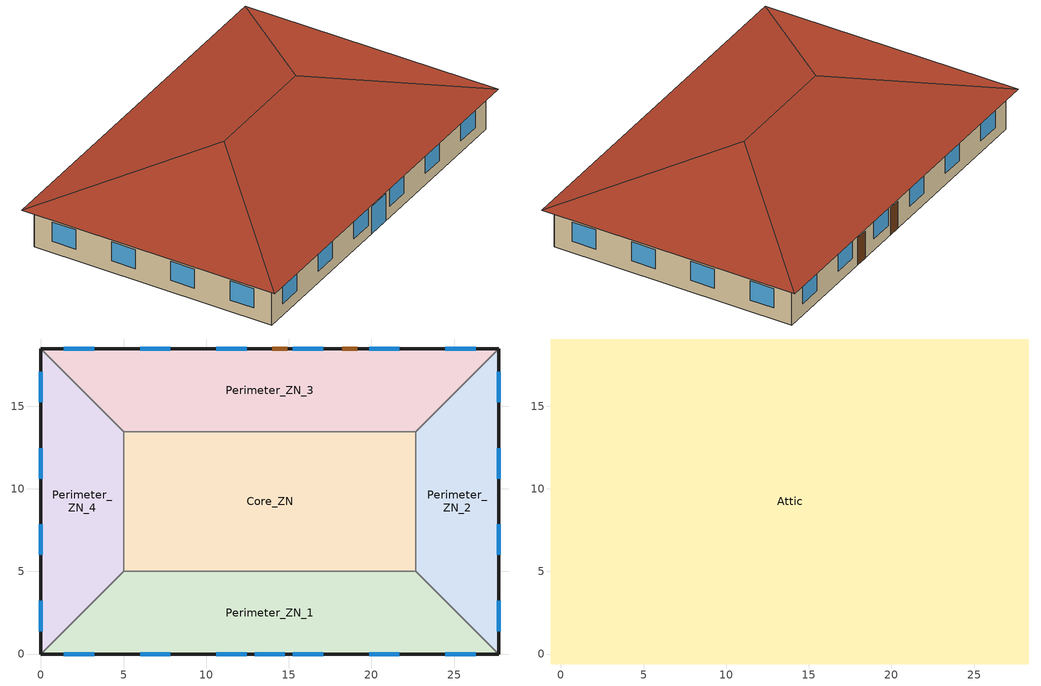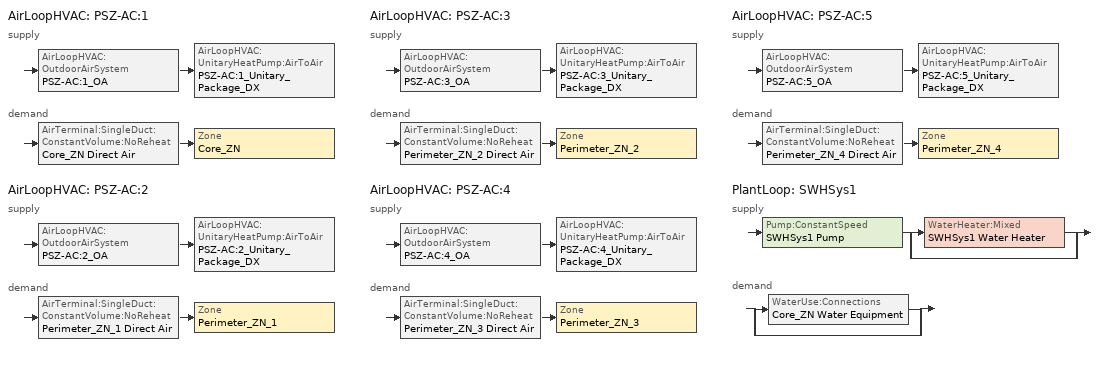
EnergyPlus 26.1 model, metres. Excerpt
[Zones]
Core_ZN
 floor adiabatic (Core_ZN_floor_Ffactor): 5,13.46 22.69,13.46 22.69,5 5,5 z0
 wall to Perimeter_ZN_1 (int_wall): 5,5 22.69,5 z0:3.05
 wall to Perimeter_ZN_2 (int_wall): 22.69,5 22.69,13.46 z0:3.05
 wall to Perimeter_ZN_3 (int_wall): 22.69,13.46 5,13.46 z0:3.05
 wall to Perimeter_ZN_4 (int_wall): 5,13.46 5,5 z0:3.05
Perimeter_ZN_1
 floor ground (Perimeter_ZN_1_floor_Ffactor): 27.69,0 0,0 5,5 22.69,5 z0
 wall outside (nonres_ext_wall_grd): 0,0 27.69,0 z0:3.05
 wall to Perimeter_ZN_4 (int_wall): 5,5 0,0 z0:3.05
 wall to Perimeter_ZN_2 (int_wall): 27.69,0 22.69,5 z0:3.05
 window (Window_U_0.504_SHGC_South_0.229): 1.39,0 3.22,0 / 6.01,0 7.84,0 / 10.62,0 12.45,0 / 15.24,0 17.07,0 / 19.85,0 21.68,0 / 24.47,0 26.3,0 z0.9:2.42; 12.93,0 14.76,0 z0:2.13
Perimeter_ZN_2
 floor ground (Perimeter_ZN_2_floor_Ffactor): 22.69,13.46 27.69,18.46 27.69,0 22.69,5 z0
 wall outside (nonres_ext_wall_grd): 27.69,0 27.69,18.46 z0:3.05
 wall to Perimeter_ZN_3 (int_wall): 27.69,18.46 22.69,13.46 z0:3.05
 window (Window_U_0.504_SHGC_East_0.229): 27.69,15.24 27.69,17.07 / 27.69,10.62 27.69,12.45 / 27.69,6.01 27.69,7.84 / 27.69,1.39 27.69,3.22 z0.9:2.42
Perimeter_ZN_3
 floor ground (Perimeter_ZN_3_floor_Ffactor): 5,13.46 0,18.46 27.69,18.46 22.69,13.46 z0
 wall outside (nonres_ext_wall_grd): 27.69,18.46 0,18.46 z0:3.05
 wall to Perimeter_ZN_4 (int_wall): 0,18.46 5,13.46 z0:3.05
 window (Window_U_0.504_SHGC_North_0.229): 26.3,18.46 24.47,18.46 / 21.68,18.46 19.85,18.46 / 17.07,18.46 15.24,18.46 / 12.45,18.46 10.62,18.46 / 7.84,18.46 6.01,18.46 / 3.22,18.46 1.39,18.46 z0.9:2.42
 door (Swinging Door_con): 14.91,18.46 14,18.46 / 19.13,18.46 18.22,18.46 z0:2.13
Perimeter_ZN_4
 floor ground (Perimeter_ZN_4_floor_Ffactor): 5,5 0,0 0,18.46 5,13.46 z0
 wall outside (nonres_ext_wall_grd): 0,18.46 0,0 z0:3.05
 window (Window_U_0.504_SHGC_West_0.229): 0,3.22 0,1.39 / 0,7.84 0,6.01 / 0,12.45 0,10.62 / 0,17.07 0,15.24 z0.9:2.42
Attic
 floor outside (ext_soffit_floor): -0.6,19.06 0,18.46 0,0 -0.6,-0.6 z3.05; 0,0 27.69,0 28.29,-0.6 -0.6,-0.6 z3.05; 28.29,19.06 28.29,-0.6 27.69,0 27.69,18.46 z3.05; -0.6,19.06 28.29,19.06 27.69,18.46 0,18.46 z3.05
 floor to Perimeter_ZN_1 (nonres_roof_floor): 0,0 5,5 22.69,5 27.69,0 z3.05
 floor to Perimeter_ZN_4 (nonres_roof_floor): 5,13.46 5,5 0,0 0,18.46 z3.05
 floor to Perimeter_ZN_2 (nonres_roof_floor): 22.69,5 22.69,13.46 27.69,18.46 27.69,0 z3.05
 floor to Core_ZN (nonres_roof_floor): 5,13.46 22.69,13.46 22.69,5 5,5 z3.05
 floor to Perimeter_ZN_3 (nonres_roof_floor): 0,18.46 27.69,18.46 22.69,13.46 5,13.46 z3.05
 roof outside (AtticRoofDeck): 28.29,19.06,3.05 -0.6,19.06,3.05 9.23,9.23,6.33 18.46,9.23,6.33; -0.6,19.06,3.05 -0.6,-0.6,3.05 9.23,9.23,6.33; 28.29,-0.6,3.05 28.29,19.06,3.05 18.46,9.23,6.33; -0.6,-0.6,3.05 28.29,-0.6,3.05 18.46,9.23,6.33 9.23,9.23,6.33
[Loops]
AirLoopHVAC 'PSZ-AC:1'
 supply: AirLoopHVAC:OutdoorAirSystem 'PSZ-AC:1_OA' > AirLoopHVAC:UnitaryHeatPump:AirToAir 'PSZ-AC:1_Unitary_Package_DX'
 demand: AirTerminal:SingleDuct:ConstantVolume:NoReheat 'Core_ZN Direct Air' > Zone 'Core_ZN'
AirLoopHVAC 'PSZ-AC:2'
 supply: AirLoopHVAC:OutdoorAirSystem 'PSZ-AC:2_OA' > AirLoopHVAC:UnitaryHeatPump:AirToAir 'PSZ-AC:2_Unitary_Package_DX'
 demand: AirTerminal:SingleDuct:ConstantVolume:NoReheat 'Perimeter_ZN_1 Direct Air' > Zone 'Perimeter_ZN_1'
AirLoopHVAC 'PSZ-AC:3'
 supply: AirLoopHVAC:OutdoorAirSystem 'PSZ-AC:3_OA' > AirLoopHVAC:UnitaryHeatPump:AirToAir 'PSZ-AC:3_Unitary_Package_DX'
 demand: AirTerminal:SingleDuct:ConstantVolume:NoReheat 'Perimeter_ZN_2 Direct Air' > Zone 'Perimeter_ZN_2'
AirLoopHVAC 'PSZ-AC:4'
 supply: AirLoopHVAC:OutdoorAirSystem 'PSZ-AC:4_OA' > AirLoopHVAC:UnitaryHeatPump:AirToAir 'PSZ-AC:4_Unitary_Package_DX'
 demand: AirTerminal:SingleDuct:ConstantVolume:NoReheat 'Perimeter_ZN_3 Direct Air' > Zone 'Perimeter_ZN_3'
AirLoopHVAC 'PSZ-AC:5'
 supply: AirLoopHVAC:OutdoorAirSystem 'PSZ-AC:5_OA' > AirLoopHVAC:UnitaryHeatPump:AirToAir 'PSZ-AC:5_Unitary_Package_DX'
 demand: AirTerminal:SingleDuct:ConstantVolume:NoReheat 'Perimeter_ZN_4 Direct Air' > Zone 'Perimeter_ZN_4'
PlantLoop 'SWHSys1'
 supply: Pump:ConstantSpeed 'SWHSys1 Pump' > split
  | WaterHeater:Mixed 'SWHSys1 Water Heater'
  | bypass
 demand: split
  | WaterUse:Connections 'Core_ZN Water Equipment'
  | bypass
[Building]
OfficeSmall: North Axis {deg}=0; Terrain=City; Loads Convergence Tolerance Value {W}=0.04; Temperature Convergence Tolerance Value {deltaC}=0.2; Solar Distribution=FullInteriorAndExterior; Maximum Number of Warmup Days=25; Minimum Number of Warmup Days=6
[Site:Location]
New.Delhi-Safdarjung.AP_Delhi_IND WMO=421820: Latitude {deg}=28.58; Longitude {deg}=77.2; Time Zone {hr}=5.5; Elevation {m}=216
[SizingPeriod:DesignDay] Day of Month=21; Dry-Bulb Temperature Range Modifier Type=DefaultMultipliers; Humidity Condition Type=Wetbulb; Barometric Pressure {Pa}=98757; Rain Indicator=No; Snow Indicator=No; Daylight Saving Time Indicator=No
Name | Month | Day Type | Maximum Dry-Bulb Temperature {C} | Daily Dry-Bulb Temperature Range {deltaC} | Wetbulb or DewPoint at Maximum Dry-Bulb {C} | Wind Speed {m/s} | Wind Direction {deg} | Solar Model Indicator | Sky Clearness | ASHRAE Clear Sky Optical Depth for Beam Irradiance (taub) | ASHRAE Clear Sky Optical Depth for Diffuse Irradiance (taud)
New.Delhi-Safdarjung.AP_Delhi_IND Ann Htg 99.6% Condns DB | 1 | WinterDesignDay | 6.3 | 0 | 6.3 | 0.5 | 270 | ASHRAEClearSky | 0
New.Delhi-Safdarjung.AP_Delhi_IND Ann Clg .4% Condns DB=>MWB | 6 | SummerDesignDay | 42 | 9.7 | 22.2 | 3.2 | 320 | ASHRAETau |  | 1.021 | 1.179
[Site:WaterMainsTemperature]
Calculation Method=Correlation; Annual Average Outdoor Air Temperature {C}=24.8417; Maximum Difference In Monthly Average Outdoor Air Temperatures {deltaC}=20.2
[Site:GroundTemperature:FCfactorMethod]
25.1, 19.6, 14.5, 13.4, 17, 22.4, 29.1, 33, 33.6, 31.7, 30, 28.7
[Material:NoMass] Thermal Absorptance=0.9; Solar Absorptance=0.7; Visible Absorptance=0.7
Name | Roughness | Thermal Resistance {m2-K/W}
Opaque Door panel_con | MediumRough | 0.475973
Nonres_Roof_Insulation | MediumSmooth | 6.23479
Nonres_Exterior_Wall_Insulation_grd | MediumSmooth | 1.06783
[Construction]
Swinging Door_con: Opaque Door panel_con
InteriorFurnishings: Std Wood 6inch
AtticRoofDeck: F12 Asphalt shingles, G02 16mm plywood
int_wall: G01 13mm gypsum board, G01 13mm gypsum board
ext_soffit_floor: G02 16mm plywood
nonres_roof_floor: G01 16mm gypsum board, Nonres_Roof_Insulation
nonres_ext_wall_grd: F07 25mm stucco, G01 16mm gypsum board, Nonres_Exterior_Wall_Insulation_grd, G01 16mm gypsum board
Window_U_0.504_SHGC_East_0.229: Glazing Layer East
Window_U_0.504_SHGC_South_0.229: Glazing Layer South
Window_U_0.504_SHGC_West_0.229: Glazing Layer West
Window_U_0.504_SHGC_North_0.229: Glazing Layer North
[Material]
Name | Roughness | Thickness {m} | Conductivity {W/m-K} | Density {kg/m3} | Specific Heat {J/kg-K} | Thermal Absorptance | Solar Absorptance | Visible Absorptance
Std Wood 6inch | MediumSmooth | 0.15 | 0.12 | 540 | 1210 | 0.9 | 0.7 | 0.7
F07 25mm stucco | Smooth | 0.0254 | 0.72 | 1856 | 840 | 0.9 | 0.7 | 0.7
F12 Asphalt shingles | VeryRough | 0.0032 | 0.04 | 1120 | 1260 | 0.9 | 0.7
G01 13mm gypsum board | Smooth | 0.0127 | 0.16 | 800 | 1090 | 0.9 | 0.7 | 0.5
G01 16mm gypsum board | MediumSmooth | 0.0159 | 0.16 | 800 | 1090
G02 16mm plywood | Smooth | 0.0159 | 0.12 | 544 | 1210
[WindowMaterial:SimpleGlazingSystem] U-Factor {W/m2-K}=2.86184; Solar Heat Gain Coefficient=0.229; Visible Transmittance=0.2519
Glazing Layer East; Glazing Layer South; Glazing Layer West; Glazing Layer North
[Construction:FfactorGroundFloor] F-Factor {W/m-K}=1.26363
Name | Area {m2} | PerimeterExposed {m}
Core_ZN_floor_Ffactor | 149.657 | 0
Perimeter_ZN_1_floor_Ffactor; Perimeter_ZN_3_floor_Ffactor | 113.45 | 27.69
Perimeter_ZN_2_floor_Ffactor; Perimeter_ZN_4_floor_Ffactor | 67.3 | 18.46
[Zone] Type=1; Multiplier=1; Ceiling Height {m}=autocalculate; Volume {m3}=autocalculate; Floor Area {m2}=autocalculate
Name | Part of Total Floor Area
Core_ZN; Perimeter_ZN_1; Perimeter_ZN_2; Perimeter_ZN_3; Perimeter_ZN_4 | Yes
Attic | No
[InternalMass] Construction=InteriorFurnishings
Name | Zone or ZoneList | Surface Area {m2}
Core_ZN_InternalMass_1 | Core_ZN | 299.3148
Perimeter_ZN_1_InternalMass_1 | Perimeter_ZN_1 | 226.9
Perimeter_ZN_2_InternalMass_1 | Perimeter_ZN_2 | 134.6
Perimeter_ZN_3_InternalMass_1 | Perimeter_ZN_3 | 226.9
Perimeter_ZN_4_InternalMass_1 | Perimeter_ZN_4 | 134.6
[People] Number of People Calculation Method=Area/Person; Floor Area per Person {m2/person}=18.5806; Fraction Radiant=0.3; Sensible Heat Fraction=AUTOCALCULATE; Activity Level Schedule=ACTIVITY_SCH; Enable ASHRAE 55 Comfort Warnings=No; Mean Radiant Temperature Calculation Type=EnclosureAveraged
Name | Zone or ZoneList or Space or SpaceList | Number of People Schedule
Core_ZN | Core_ZN | BLDG_OCC_SCH_wo_SB
Perimeter_ZN_1 | Perimeter_ZN_1 | BLDG_OCC_SCH_wo_SB
Perimeter_ZN_2 | Perimeter_ZN_2 | BLDG_OCC_SCH_w_SB
Perimeter_ZN_3 | Perimeter_ZN_3 | BLDG_OCC_SCH_wo_SB
Perimeter_ZN_4 | Perimeter_ZN_4 | BLDG_OCC_SCH_wo_SB
[Lights] Schedule=ltg_sch_office; Design Level Calculation Method=Watts/Area; Watts per Floor Area {W/m2}=6.98149; Return Air Fraction=0; Fraction Radiant=0.7; Fraction Visible=0.2; Fraction Replaceable=1; Return Air Fraction Calculated from Plenum Temperature=No
Name | Zone or ZoneList or Space or SpaceList
Core_ZN_Lights | Core_ZN
Perimeter_ZN_1_Lights | Perimeter_ZN_1
Perimeter_ZN_2_Lights | Perimeter_ZN_2
Perimeter_ZN_3_Lights | Perimeter_ZN_3
Perimeter_ZN_4_Lights | Perimeter_ZN_4
[ElectricEquipment] Schedule=BLDG_EQUIP_SCH; Design Level Calculation Method=Watts/Area; Watts per Floor Area {W/m2}=6.78
Name | Zone or ZoneList or Space or SpaceList
Core_ZN_MiscPlug_Equip | Core_ZN
Perimeter_ZN_1_MiscPlug_Equip | Perimeter_ZN_1
Perimeter_ZN_2_MiscPlug_Equip | Perimeter_ZN_2
Perimeter_ZN_3_MiscPlug_Equip | Perimeter_ZN_3
Perimeter_ZN_4_MiscPlug_Equip | Perimeter_ZN_4
[Daylighting:Controls] Daylighting Method=SplitFlux; Availability Schedule=DaylightAvailSch; Lighting Control Type=Continuousoff; Minimum Input Power Fraction for Continuous or ContinuousOff Dimming Control=0.2; Minimum Light Output Fraction for Continuous or ContinuousOff Dimming Control=0.2; Number of Stepped Control Steps=3; Probability Lighting will be Reset When Needed in Manual Stepped Control=1; Maximum Allowable Discomfort Glare Index=22; Fraction of Lights Controlled by Reference Point 1=0.2399; Illuminance Setpoint at Reference Point 1 {lux}=377; Fraction of Lights Controlled by Reference Point 2=0.0302; Illuminance Setpoint at Reference Point 2 {lux}=377
Name | Zone or Space | Glare Calculation Daylighting Reference Point | Glare Calculation Azimuth Angle of View Direction Clockwise from Zone y-Axis {deg} | Daylighting Reference Point 1 | Daylighting Reference Point 2
Perimeter_ZN_1_DaylCtrl | Perimeter_ZN_1 | Perimeter_ZN_1_DaylRefPt1 | 180 | Perimeter_ZN_1_DaylRefPt1 | Perimeter_ZN_1_DaylRefPt2
Perimeter_ZN_2_DaylCtrl | Perimeter_ZN_2 | Perimeter_ZN_2_DaylRefPt1 | 90 | Perimeter_ZN_2_DaylRefPt1 | Perimeter_ZN_2_DaylRefPt2
Perimeter_ZN_3_DaylCtrl | Perimeter_ZN_3 | Perimeter_ZN_3_DaylRefPt1 | 0 | Perimeter_ZN_3_DaylRefPt1 | Perimeter_ZN_3_DaylRefPt2
Perimeter_ZN_4_DaylCtrl | Perimeter_ZN_4 | Perimeter_ZN_4_DaylRefPt1 | 270 | Perimeter_ZN_4_DaylRefPt1 | Perimeter_ZN_4_DaylRefPt2
[ZoneInfiltration:DesignFlowRate] Temperature Term Coefficient=0; Velocity Squared Term Coefficient=0
Name | Zone or ZoneList or Space or SpaceList | Schedule | Design Flow Rate Calculation Method | Design Flow Rate {m3/s} | Flow Rate per Exterior Surface Area {m3/s-m2} | Constant Term Coefficient | Velocity Term Coefficient
Perimeter_ZN_1_Infiltration | Perimeter_ZN_1 | INFIL_QUARTER_ON_SCH | Flow/ExteriorWallArea | 0 | 0.000569572 | 0 | 0.224
Perimeter_ZN_1_Door_Infiltration | Perimeter_ZN_1 | INFIL_Door_Opening_SCH | Flow/Zone | 0.129785 |  | 1 | 0
Perimeter_ZN_2_Infiltration | Perimeter_ZN_2 | INFIL_QUARTER_ON_SCH | Flow/ExteriorWallArea | 0 | 0.000569572 | 0 | 0.224
Perimeter_ZN_3_Infiltration | Perimeter_ZN_3 | INFIL_QUARTER_ON_SCH | Flow/ExteriorWallArea | 0 | 0.000569572 | 0 | 0.224
Perimeter_ZN_4_Infiltration | Perimeter_ZN_4 | INFIL_QUARTER_ON_SCH | Flow/ExteriorWallArea | 0 | 0.000569572 | 0 | 0.224
Attic_Infiltration | Attic | ALWAYS_ON | Flow/Zone | 0.2001 |  | 1 | 0
[Exterior:Lights] Control Option=AstronomicalClock
Name | Schedule | Design Level {W}
Exterior_Lights_a | Exterior_lighting_schedule_a | 87.95
Exterior_Lights_b | Exterior_lighting_schedule_b_2016 | 200.47
Exterior_Lights_c | Exterior_lighting_schedule_c_2016 | 773.25
[EnergyManagementSystem:Sensor]
Name | Output:Variable or Output:Meter Index Key | Output:Variable or Output:Meter
ActualOccupancy | Binary Occupancy | Schedule Value
Core_ZN_LSr | Core_ZN | Zone Lights Electricity Rate
Core_ZN_Occ_Sensor | Core_ZN | People Occupant Count
Perimeter_ZN_1_LSr | Perimeter_ZN_1 | Zone Lights Electricity Rate
Perimeter_ZN_1_Occ_Sensor | Perimeter_ZN_1 | People Occupant Count
Perimeter_ZN_2_LSr | Perimeter_ZN_2 | Zone Lights Electricity Rate
Perimeter_ZN_2_Occ_Sensor | Perimeter_ZN_2 | People Occupant Count
Perimeter_ZN_3_LSr | Perimeter_ZN_3 | Zone Lights Electricity Rate
Perimeter_ZN_3_Occ_Sensor | Perimeter_ZN_3 | People Occupant Count
Perimeter_ZN_4_LSr | Perimeter_ZN_4 | Zone Lights Electricity Rate
Perimeter_ZN_4_Occ_Sensor | Perimeter_ZN_4 | People Occupant Count
[EnergyManagementSystem:InternalVariable] Internal Data Type=Zone Floor Area
Name | Internal Data Index Key
Core_ZN_Area | Core_ZN
Perimeter_ZN_1_Area | Perimeter_ZN_1
Perimeter_ZN_2_Area | Perimeter_ZN_2
Perimeter_ZN_3_Area | Perimeter_ZN_3
Perimeter_ZN_4_Area | Perimeter_ZN_4
[EnergyManagementSystem:Actuator] Actuated Component Type=Lights; Actuated Component Control Type=Electricity Rate
Name | Actuated Component Unique
Core_ZN_Light_Actuator | Core_ZN_lights
Perimeter_ZN_1_Light_Actuator | Perimeter_ZN_1_lights
Perimeter_ZN_2_Light_Actuator | Perimeter_ZN_2_lights
Perimeter_ZN_3_Light_Actuator | Perimeter_ZN_3_lights
Perimeter_ZN_4_Light_Actuator | Perimeter_ZN_4_lights
[EnergyManagementSystem:Program]
SET_Core_ZN_Light_EMS_Program: SET Core_ZN_LSr_IP=0.093*Core_ZN_LSr/Core_ZN_Area; IF (Core_ZN_Occ_Sensor <= 0) && (Core_ZN_LSr_IP >= 0.02); SET Core_ZN_Light_Actuator = 0.02*Core_ZN_Area/0.09290304; ELSE; SET Core_ZN_Light_Actuator = NULL; ENDIF
SET_Perimeter_ZN_1_Light_EMS_Program: SET Perimeter_ZN_1_LSr_IP=0.093*Perimeter_ZN_1_LSr/Perimeter_ZN_1_Area; IF (Perimeter_ZN_1_Occ_Sensor <= 0) && (Perimeter_ZN_1_LSr_IP >= 0.02); SET Perimeter_ZN_1_Light_Actuator = 0.02*Perimeter_ZN_1_Area/0.09290304; ELSE; SET Perimeter_ZN_1_Light_Actuator = NULL; ENDIF
SET_Perimeter_ZN_2_Light_EMS_Program: SET Perimeter_ZN_2_LSr_IP=0.093*Perimeter_ZN_2_LSr/Perimeter_ZN_2_Area; IF (Perimeter_ZN_2_Occ_Sensor <= 0) && (Perimeter_ZN_2_LSr_IP >= 0.02); IF (ActualOccupancy <= 0); SET Perimeter_ZN_2_Light_Actuator = 0.02*Perimeter_ZN_2_Area/0.09290304; ELSE; SET Perimeter_ZN_2_Light_Actuator = NULL; ENDIF; ELSE; SET Perimeter_ZN_2_Light_Actuator = NULL; ENDIF
SET_Perimeter_ZN_3_Light_EMS_Program: SET Perimeter_ZN_3_LSr_IP=0.093*Perimeter_ZN_3_LSr/Perimeter_ZN_3_Area; IF (Perimeter_ZN_3_Occ_Sensor <= 0) && (Perimeter_ZN_3_LSr_IP >= 0.02); SET Perimeter_ZN_3_Light_Actuator = 0.02*Perimeter_ZN_3_Area/0.09290304; ELSE; SET Perimeter_ZN_3_Light_Actuator = NULL; ENDIF
SET_Perimeter_ZN_4_Light_EMS_Program: SET Perimeter_ZN_4_LSr_IP=0.093*Perimeter_ZN_4_LSr/Perimeter_ZN_4_Area; IF (Perimeter_ZN_4_Occ_Sensor <= 0) && (Perimeter_ZN_4_LSr_IP >= 0.02); SET Perimeter_ZN_4_Light_Actuator = 0.02*Perimeter_ZN_4_Area/0.09290304; ELSE; SET Perimeter_ZN_4_Light_Actuator = NULL; ENDIF
[EnergyManagementSystem:ProgramCallingManager]
SET_Core_ZN_Light_EMS_Program_Prog_Manager: BeginTimestepBeforePredictor; SET_Core_ZN_Light_EMS_Program
SET_Perimeter_ZN_1_Light_EMS_Program_Prog_Manager: BeginTimestepBeforePredictor; SET_Perimeter_ZN_1_Light_EMS_Program
SET_Perimeter_ZN_2_Light_EMS_Program_Prog_Manager: BeginTimestepBeforePredictor; SET_Perimeter_ZN_2_Light_EMS_Program
SET_Perimeter_ZN_3_Light_EMS_Program_Prog_Manager: BeginTimestepBeforePredictor; SET_Perimeter_ZN_3_Light_EMS_Program
SET_Perimeter_ZN_4_Light_EMS_Program_Prog_Manager: BeginTimestepBeforePredictor; SET_Perimeter_ZN_4_Light_EMS_Program
[DesignSpecification:ZoneAirDistribution]
CM DSZAD Building: Zone Air Distribution Effectiveness in Cooling Mode=1; Zone Air Distribution Effectiveness in Heating Mode=1
[Sizing:Zone] Zone Cooling Design Supply Air Temperature Input Method=SupplyAirTemperature; Zone Cooling Design Supply Air Temperature {C}=12.8; Zone Heating Design Supply Air Temperature Input Method=SupplyAirTemperature; Zone Heating Design Supply Air Temperature {C}=40; Zone Cooling Design Supply Air Humidity Ratio {kgWater/kgDryAir}=0.0085; Zone Heating Design Supply Air Humidity Ratio {kgWater/kgDryAir}=0.008; Cooling Design Air Flow Method=DesignDay; Cooling Design Air Flow Rate {m3/s}=0; Cooling Minimum Air Flow Fraction=0; Heating Design Air Flow Method=DesignDay; Heating Design Air Flow Rate {m3/s}=0; Zone Load Sizing Method=Sensible Load Only No Latent Load; Zone Latent Cooling Design Supply Air Humidity Ratio Input Method=HumidityRatioDifference; Zone Cooling Design Supply Air Humidity Ratio Difference {kgWater/kgDryAir}=0.005; Zone Latent Heating Design Supply Air Humidity Ratio Input Method=HumidityRatioDifference; Zone Humidification Design Supply Air Humidity Ratio Difference {kgWater/kgDryAir}=0.005
Name | Design Specification Outdoor Air Object
Core_ZN | SZ DSOA Core_ZN
Perimeter_ZN_1 | SZ DSOA Perimeter_ZN_1
Perimeter_ZN_2 | SZ DSOA Perimeter_ZN_2
Perimeter_ZN_3 | SZ DSOA Perimeter_ZN_3
Perimeter_ZN_4 | SZ DSOA Perimeter_ZN_4
[DesignSpecification:OutdoorAir] Outdoor Air Method=Flow/Area; Outdoor Air Flow per Zone Floor Area {m3/s-m2}=0.0004318
SZ DSOA Core_ZN; SZ DSOA Perimeter_ZN_1; SZ DSOA Perimeter_ZN_2; SZ DSOA Perimeter_ZN_3; SZ DSOA Perimeter_ZN_4
[ZoneControl:Thermostat] Control Type Schedule=Dual Zone Control Type Sched
Name | Zone or ZoneList | Control 1
Core_ZN Thermostat | Core_ZN | Core_ZN Dual SP Control
Perimeter_ZN_1 Thermostat | Perimeter_ZN_1 | Perimeter_ZN_1 Dual SP Control
Perimeter_ZN_2 Thermostat | Perimeter_ZN_2 | Perimeter_ZN_2 Dual SP Control
Perimeter_ZN_3 Thermostat | Perimeter_ZN_3 | Perimeter_ZN_3 Dual SP Control
Perimeter_ZN_4 Thermostat | Perimeter_ZN_4 | Perimeter_ZN_4 Dual SP Control
[ThermostatSetpoint:DualSetpoint]
Name | Heating Setpoint Temperature Schedule | Cooling Setpoint Temperature Schedule
Core_ZN Dual SP Control; Perimeter_ZN_1 Dual SP Control; Perimeter_ZN_3 Dual SP Control; Perimeter_ZN_4 Dual SP Control | HTGSETP_SCH_NO_OPTIMUM | CLGSETP_SCH_NO_OPTIMUM
Perimeter_ZN_2 Dual SP Control | HTGSETP_SCH_NO_OPTIMUM_w_SB | CLGSETP_SCH_NO_OPTIMUM_w_SB
[Coil:Cooling:DX:SingleSpeed] Availability Schedule=Always_On; Gross Rated Total Cooling Capacity {W}=AUTOSIZE; Gross Rated Sensible Heat Ratio=AUTOSIZE; Gross Rated Cooling COP {W/W}=4.11713; Rated Air Flow Rate {m3/s}=AUTOSIZE; Total Cooling Capacity Function of Temperature Curve=SmDXalt_CapFT; Total Cooling Capacity Function of Flow Fraction Curve=SmDXalt_CapFF; Energy Input Ratio Function of Temperature Curve=SmDXalt_EIRFT; Energy Input Ratio Function of Flow Fraction Curve=SmDXalt_EIRFF; Part Load Fraction Correlation Curve=SmDXalt_PLR
PSZ-AC:1 HP Cooling Coil; PSZ-AC:2 HP Cooling Coil; PSZ-AC:3 HP Cooling Coil; PSZ-AC:4 HP Cooling Coil; PSZ-AC:5 HP Cooling Coil
[Coil:Heating:DX:SingleSpeed] Availability Schedule=Always_On; Gross Rated Heating Capacity {W}=AUTOSIZE; Gross Rated Heating COP {W/W}=3.3592; Rated Air Flow Rate {m3/s}=AUTOSIZE; Heating Capacity Function of Temperature Curve=HPACHeatCapFT; Heating Capacity Function of Flow Fraction Curve=HPACHeatCapFF; Energy Input Ratio Function of Temperature Curve=HPACHeatEIRFT; Energy Input Ratio Function of Flow Fraction Curve=HPACHeatEIRFF; Part Load Fraction Correlation Curve=HPACHeatPLFFPLR; Defrost Energy Input Ratio Function of Temperature Curve=HPACDefrostCAPFT; Minimum Outdoor Dry-Bulb Temperature for Compressor Operation {C}=-12.2; Maximum Outdoor Dry-Bulb Temperature for Defrost Operation {C}=1.67; Crankcase Heater Capacity {W}=50; Maximum Outdoor Dry-Bulb Temperature for Crankcase Heater Operation {C}=4.4; Defrost Strategy=ReverseCycle; Defrost Control=OnDemand; Resistive Defrost Heater Capacity {W}=AUTOSIZE
PSZ-AC:1 Heating Coil; PSZ-AC:2 Heating Coil; PSZ-AC:3 Heating Coil; PSZ-AC:4 Heating Coil; PSZ-AC:5 Heating Coil
[Sizing:System] Type of Load to Size On=Sensible; Design Outdoor Air Flow Rate {m3/s}=AUTOSIZE; Central Heating Maximum System Air Flow Ratio=1; Preheat Design Temperature {C}=7; Preheat Design Humidity Ratio {kgWater/kgDryAir}=0.008; Precool Design Temperature {C}=12.8; Precool Design Humidity Ratio {kgWater/kgDryAir}=0.008; Central Cooling Design Supply Air Temperature {C}=12.8; Central Heating Design Supply Air Temperature {C}=40; Type of Zone Sum to Use=NonCoincident; 100% Outdoor Air in Cooling=No; 100% Outdoor Air in Heating=No; Central Cooling Design Supply Air Humidity Ratio {kgWater/kgDryAir}=0.0085; Central Heating Design Supply Air Humidity Ratio {kgWater/kgDryAir}=0.008; Cooling Supply Air Flow Rate Method=DesignDay; Cooling Supply Air Flow Rate {m3/s}=0; Heating Supply Air Flow Rate Method=DesignDay; Heating Supply Air Flow Rate {m3/s}=0; System Outdoor Air Method=ZoneSum; Zone Maximum Outdoor Air Fraction=1; Cooling Design Capacity Method=CoolingDesignCapacity; Cooling Design Capacity {W}=autosize; Heating Design Capacity Method=HeatingDesignCapacity; Heating Design Capacity {W}=autosize; Central Cooling Capacity Control Method=OnOff
PSZ-AC:1; PSZ-AC:2; PSZ-AC:3; PSZ-AC:4; PSZ-AC:5
[AirTerminal:SingleDuct:ConstantVolume:NoReheat] Availability Schedule=Always_On; Maximum Air Flow Rate {m3/s}=AUTOSIZE
Core_ZN Direct Air; Perimeter_ZN_1 Direct Air; Perimeter_ZN_2 Direct Air; Perimeter_ZN_3 Direct Air; Perimeter_ZN_4 Direct Air
[Zone equipment]
Core_ZN: Core_ZN Direct Air
Perimeter_ZN_1: Perimeter_ZN_1 Direct Air
Perimeter_ZN_2: Perimeter_ZN_2 Direct Air
Perimeter_ZN_3: Perimeter_ZN_3 Direct Air
Perimeter_ZN_4: Perimeter_ZN_4 Direct Air
[Fan:OnOff] Availability Schedule=HVACOperationSchd; Fan Total Efficiency=0.55575; Pressure Rise {Pa}=622.5; Maximum Flow Rate {m3/s}=autosize; Motor Efficiency=0.855; Motor In Airstream Fraction=1
PSZ-AC:1 Fan; PSZ-AC:2 Fan; PSZ-AC:3 Fan; PSZ-AC:4 Fan; PSZ-AC:5 Fan
[Coil:Heating:Fuel] Availability Schedule=Always_On; Fuel Type=NaturalGas; Burner Efficiency=0.8; Nominal Capacity {W}=autosize
PSZ-AC:1_SuppHeatCoil; PSZ-AC:2_SuppHeatCoil; PSZ-AC:3_SuppHeatCoil; PSZ-AC:4_SuppHeatCoil; PSZ-AC:5_SuppHeatCoil
[AirLoopHVAC:UnitaryHeatPump:AirToAir] Availability Schedule=Always_On; Cooling Supply Air Flow Rate {m3/s}=AUTOSIZE; Heating Supply Air Flow Rate {m3/s}=AUTOSIZE; No Load Supply Air Flow Rate {m3/s}=AUTOSIZE; Maximum Supply Air Temperature from Supplemental Heater {C}=AUTOSIZE; Maximum Outdoor Dry-Bulb Temperature for Supplemental Heater Operation {C}=4.44; Fan Placement=BlowThrough
Name | Controlling Zone or Thermostat Location | Supply Air Fan | Heating Coil | Cooling Coil | Supplemental Heating Coil | Supply Air Fan Operating Mode Schedule
PSZ-AC:1_Unitary_Package_DX | Core_ZN | PSZ-AC:1 Fan | PSZ-AC:1 Heating Coil | PSZ-AC:1 HP Cooling Coil | PSZ-AC:1_SuppHeatCoil | HVACOperationSchd
PSZ-AC:2_Unitary_Package_DX | Perimeter_ZN_1 | PSZ-AC:2 Fan | PSZ-AC:2 Heating Coil | PSZ-AC:2 HP Cooling Coil | PSZ-AC:2_SuppHeatCoil | HVACOperationSchd
PSZ-AC:3_Unitary_Package_DX | Perimeter_ZN_2 | PSZ-AC:3 Fan | PSZ-AC:3 Heating Coil | PSZ-AC:3 HP Cooling Coil | PSZ-AC:3_SuppHeatCoil | HVACOperationSchd_w_SB
PSZ-AC:4_Unitary_Package_DX | Perimeter_ZN_3 | PSZ-AC:4 Fan | PSZ-AC:4 Heating Coil | PSZ-AC:4 HP Cooling Coil | PSZ-AC:4_SuppHeatCoil | HVACOperationSchd
PSZ-AC:5_Unitary_Package_DX | Perimeter_ZN_4 | PSZ-AC:5 Fan | PSZ-AC:5 Heating Coil | PSZ-AC:5 HP Cooling Coil | PSZ-AC:5_SuppHeatCoil | HVACOperationSchd
[Controller:OutdoorAir] Minimum Outdoor Air Flow Rate {m3/s}=AUTOSIZE; Maximum Outdoor Air Flow Rate {m3/s}=AUTOSIZE; Economizer Control Type=NoEconomizer; Economizer Control Action Type=ModulateFlow; Economizer Maximum Limit Dry-Bulb Temperature {C}=28; Economizer Maximum Limit Enthalpy {J/kg}=64000; Lockout Type=LockoutWithHeating; Minimum Limit Type=FixedMinimum; Minimum Outdoor Air Schedule=MinOA_Sched
PSZ-AC:1_OA_Controller; PSZ-AC:2_OA_Controller; PSZ-AC:3_OA_Controller; PSZ-AC:4_OA_Controller; PSZ-AC:5_OA_Controller
[Controller:MechanicalVentilation] Availability Schedule=MinOA_Sched; Demand Controlled Ventilation=No; System Outdoor Air Method=ZoneSum; Design Specification Zone Air Distribution Object Name 1=CM DSZAD Building
Name | Zone or ZoneList 1 | Design Specification Outdoor Air Object Name 1
Core_ZN_DCV | Core_ZN | SZ DSOA Core_ZN
Perimeter_ZN_1_DCV | Perimeter_ZN_1 | SZ DSOA Perimeter_ZN_1
Perimeter_ZN_2_DCV | Perimeter_ZN_2 | SZ DSOA Perimeter_ZN_2
Perimeter_ZN_3_DCV | Perimeter_ZN_3 | SZ DSOA Perimeter_ZN_3
Perimeter_ZN_4_DCV | Perimeter_ZN_4 | SZ DSOA Perimeter_ZN_4
[AirLoopHVAC] Design Supply Air Flow Rate {m3/s}=AUTOSIZE
PSZ-AC:1; PSZ-AC:2; PSZ-AC:3; PSZ-AC:4; PSZ-AC:5
[AvailabilityManager:NightCycle] Applicability Schedule=Always_On; Fan Schedule=HVACOperationSchd; Control Type=CycleOnAny; Thermostat Tolerance {deltaC}=1; Cycling Run Time Control Type=FixedRunTime; Cycling Run Time {s}=1800
PSZ-AC:1 Availability Manager; PSZ-AC:2 Availability Manager; PSZ-AC:3 Availability Manager; PSZ-AC:4 Availability Manager; PSZ-AC:5 Availability Manager
[SetpointManager:SingleZone:Heating] Control Variable=Temperature; Minimum Supply Air Temperature {C}=12.8; Maximum Supply Air Temperature {C}=40
Name | Control Zone | Setpoint Node or NodeList
SupAirTemp MngrCore_ZN - Htg | Core_ZN | PSZ-AC:1 Supply Equipment Outlet Node
SupAirTemp MngrPerimeter_ZN_1 - Htg | Perimeter_ZN_1 | PSZ-AC:2 Supply Equipment Outlet Node
SupAirTemp MngrPerimeter_ZN_2 - Htg | Perimeter_ZN_2 | PSZ-AC:3 Supply Equipment Outlet Node
SupAirTemp MngrPerimeter_ZN_3 - Htg | Perimeter_ZN_3 | PSZ-AC:4 Supply Equipment Outlet Node
SupAirTemp MngrPerimeter_ZN_4 - Htg | Perimeter_ZN_4 | PSZ-AC:5 Supply Equipment Outlet Node
[SetpointManager:SingleZone:Cooling] Control Variable=Temperature; Minimum Supply Air Temperature {C}=12.8; Maximum Supply Air Temperature {C}=40
Name | Control Zone | Setpoint Node or NodeList
SupAirTemp MngrCore_ZN - Clg | Core_ZN | PSZ-AC:1 Zone Equipment Inlet Node
SupAirTemp MngrPerimeter_ZN_1 - Clg | Perimeter_ZN_1 | PSZ-AC:2 Zone Equipment Inlet Node
SupAirTemp MngrPerimeter_ZN_2 - Clg | Perimeter_ZN_2 | PSZ-AC:3 Zone Equipment Inlet Node
SupAirTemp MngrPerimeter_ZN_3 - Clg | Perimeter_ZN_3 | PSZ-AC:4 Zone Equipment Inlet Node
SupAirTemp MngrPerimeter_ZN_4 - Clg | Perimeter_ZN_4 | PSZ-AC:5 Zone Equipment Inlet Node
[SetpointManager:MixedAir] Control Variable=Temperature
Name | Setpoint Node or NodeList
PSZ-AC:1_OAMixed Air Temp Manager | PSZ-AC:1 Mixed Air Outlet
PSZ-AC:2_OAMixed Air Temp Manager | PSZ-AC:2 Mixed Air Outlet
PSZ-AC:3_OAMixed Air Temp Manager | PSZ-AC:3 Mixed Air Outlet
PSZ-AC:4_OAMixed Air Temp Manager | PSZ-AC:4 Mixed Air Outlet
PSZ-AC:5_OAMixed Air Temp Manager | PSZ-AC:5 Mixed Air Outlet
[WaterHeater:Mixed]
SWHSys1 Water Heater: Tank Volume {m3}=0.1514; Setpoint Temperature Schedule=SHWSys1 Water Heater Setpoint Temperature Schedule; Deadband Temperature Difference {deltaC}=2; Maximum Temperature Limit {C}=82.2222; Heater Control Type=Cycle; Heater Maximum Capacity {W}=11722.84; Heater Fuel Type=ELECTRICITY; Heater Thermal Efficiency=1; Off Cycle Parasitic Fuel Consumption Rate {W}=571; Off Cycle Parasitic Fuel Type=ELECTRICITY; Off Cycle Parasitic Heat Fraction to Tank=0; On Cycle Parasitic Fuel Consumption Rate {W}=571; On Cycle Parasitic Fuel Type=ELECTRICITY; Ambient Temperature Indicator=zone; Ambient Temperature Zone=CORE_ZN; Off Cycle Loss Coefficient to Ambient Temperature {W/K}=1.20598; On Cycle Loss Coefficient to Ambient Temperature {W/K}=1.20598; Peak Use Flow Rate {m3/s}=4.048e-06; Use Flow Rate Fraction Schedule=BLDG_SWH_SCH
[Sizing:Plant]
SWHSys1: Loop Type=Heating; Design Loop Exit Temperature {C}=48.89; Loop Design Temperature Difference {deltaC}=5
[PlantLoop]
SWHSys1: Fluid Type=WATER; Plant Equipment Operation Scheme=SWHSys1 Loop Operation Scheme List; Maximum Loop Temperature {C}=48.89; Minimum Loop Temperature {C}=10; Maximum Loop Flow Rate {m3/s}=AUTOSIZE; Minimum Loop Flow Rate {m3/s}=0; Plant Loop Volume {m3}=AUTOSIZE; Load Distribution Scheme=Optimal
[Pump:ConstantSpeed]
SWHSys1 Pump: Design Flow Rate {m3/s}=autosize; Design Pump Head {Pa}=0.001; Design Power Consumption {W}=AUTOSIZE; Motor Efficiency=0.3; Fraction of Motor Inefficiencies to Fluid Stream=0; Pump Control Type=Intermittent
[PlantEquipmentList]
SWHSys1 Equipment List: SWHSys1 Water Heater
[PlantEquipmentOperation:HeatingLoad]
SWHSys1 Operation Scheme: Load Range 1 Lower Limit {W}=0; Load Range 1 Upper Limit {W}=1000000000000000; Range 1 Equipment List=SWHSys1 Equipment List
[PlantEquipmentOperationSchemes]
SWHSys1 Loop Operation Scheme List: Control Scheme 1=SWHSys1 Operation Scheme; Control Scheme 1 Schedule=PlantOnSched
[SetpointManager:Scheduled]
SWHSys1 Loop Setpoint Manager: Control Variable=Temperature; Schedule=SHWSys1-Loop-Temp-Schedule; Setpoint Node or NodeList=SWHSys1 Supply Outlet Node
[WaterUse:Equipment]
Core_ZN Water Equipment: Peak Flow Rate {m3/s}=0; Flow Rate Fraction Schedule=BLDG_SWH_SCH; Target Temperature Schedule=Core_ZN Water Equipment Temp Sched; Hot Water Supply Temperature Schedule=Core_ZN Water Equipment Hot Supply Temp Sched; Zone=Core_ZN; Sensible Fraction Schedule=Core_ZN Water Equipment Sensible fract sched; Latent Fraction Schedule=Core_ZN Water Equipment Latent fract sched
[WaterUse:Connections]
Core_ZN Water Equipment: Water Use Equipment 1=Core_ZN Water Equipment
[SCHEDULE:COMPACT]
ltg_sch_office: Through: 12/31, For: SummerDesignDay, Until: 24:00, 1, For: WinterDesignDay, Until: 24:00, 0, For: Weekdays, Until: 5:00, 0.1424, Until: 7:00, 0.18196, Until: 8:00, 0.33227, Until: 12:00, 0.71202, Until: 13:00, 0.6329, Until: 17:00, 0.71202, Until: 18:00, 0.48259, Until: 20:00, 0.33227, Until: 22:00, 0.25316, Until: 23:00, 0.18196, Until: 24:00, 0.1424, For: Saturday, Until: 24:00, 0.1424, For: AllOtherDays, Until: 24:00, 0.1424
[Schedule:Compact]
BLDG_EQUIP_SCH: Through: 12/31, For: WeekDays, Until: 6:00, 0.409478, Until: 8:00, 0.479753, Until: 12:00, 0.959505, Until: 13:00, 0.901935, Until: 17:00, 0.959505, Until: 18:00, 0.479753, Until: 23:00, 0.191901, Until: 24:00, 0.163791, For: Weekends, Until: 24:00, 0.163791, For: Holiday, Until: 24:00, 0.163791, For: WinterDesignDay, Until: 24:00, 0, For: SummerDesignDay, Until: 24:00, 1, For: CustomDay1, Until: 24:00, 0, For: CustomDay2, Until: 24:00, 0
BLDG_OCC_SCH_w_SB: Through: 12/31, For: Weekdays, Until: 01:00, 0, Until: 02:00, 0, Until: 03:00, 0, Until: 04:00, 0, Until: 05:00, 0, Until: 06:00, 0, Until: 07:00, 0.11, Until: 08:00, 0.21, Until: 09:00, 1, Until: 10:00, 1, Until: 11:00, 0, Until: 12:00, 1, Until: 13:00, 0, Until: 14:00, 1, Until: 15:00, 0, Until: 16:00, 1, Until: 17:00, 1, Until: 18:00, 0.32, Until: 19:00, 0.11, Until: 20:00, 0.11, Until: 21:00, 0.11, Until: 22:00, 0.11, Until: 23:00, 0.05, Until: 24:00, 0, For: Weekends, Until: 01:00, 0, Until: 02:00, 0, Until: 03:00, 0, Until: 04:00, 0, Until: 05:00, 0, Until: 06:00, 0, Until: 07:00, 0, Until: 08:00, 0, Until: 09:00, 0, Until: 10:00, 0, Until: 11:00, 0, Until: 12:00, 0, Until: 13:00, 0, Until: 14:00, 0, Until: 15:00, 0, Until: 16:00, 0, Until: 17:00, 0, Until: 18:00, 0, Until: 19:00, 0, Until: 20:00, 0, Until: 21:00, 0, Until: 22:00, 0, Until: 23:00, 0, Until: 24:00, 0, For: Holiday, Until: 24:00, 0, For: WinterDesignDay, Until: 24:00, 0, For: SummerDesignDay, Until: 24:00, 1, For: CustomDay1, Until: 24:00, 0, For: CustomDay2, Until: 24:00, 0
BLDG_OCC_SCH_wo_SB: Through: 12/31, For: Weekdays, Until: 01:00, 0, Until: 02:00, 0, Until: 03:00, 0, Until: 04:00, 0, Until: 05:00, 0, Until: 06:00, 0, Until: 07:00, 0.11, Until: 08:00, 0.21, Until: 09:00, 1, Until: 10:00, 1, Until: 11:00, 1, Until: 12:00, 1, Until: 13:00, 0.610395, Until: 14:00, 1, Until: 15:00, 1, Until: 16:00, 1, Until: 17:00, 1, Until: 18:00, 0.32, Until: 19:00, 0.11, Until: 20:00, 0.11, Until: 21:00, 0.11, Until: 22:00, 0.11, Until: 23:00, 0.05, Until: 24:00, 0, For: Weekends, Until: 01:00, 0, Until: 02:00, 0, Until: 03:00, 0, Until: 04:00, 0, Until: 05:00, 0, Until: 06:00, 0, Until: 07:00, 0, Until: 08:00, 0, Until: 09:00, 0, Until: 10:00, 0, Until: 11:00, 0, Until: 12:00, 0, Until: 13:00, 0, Until: 14:00, 0, Until: 15:00, 0, Until: 16:00, 0, Until: 17:00, 0, Until: 18:00, 0, Until: 19:00, 0, Until: 20:00, 0, Until: 21:00, 0, Until: 22:00, 0, Until: 23:00, 0, Until: 24:00, 0, For: Holiday, Until: 24:00, 0, For: WinterDesignDay, Until: 24:00, 0, For: SummerDesignDay, Until: 24:00, 1, For: CustomDay1, Until: 24:00, 0, For: CustomDay2, Until: 24:00, 0
Binary Occupancy: Through: 12/31, For: Weekdays, Until: 01:00, 0, Until: 02:00, 0, Until: 03:00, 0, Until: 04:00, 0, Until: 05:00, 0, Until: 06:00, 0, Until: 07:00, 1, Until: 08:00, 1, Until: 09:00, 1, Until: 10:00, 1, Until: 11:00, 1, Until: 12:00, 1, Until: 13:00, 1, Until: 14:00, 1, Until: 15:00, 1, Until: 16:00, 1, Until: 17:00, 1, Until: 18:00, 1, Until: 19:00, 1, Until: 20:00, 1, Until: 21:00, 1, Until: 22:00, 1, Until: 23:00, 1, Until: 24:00, 0, For: Weekends, Until: 01:00, 0, Until: 02:00, 0, Until: 03:00, 0, Until: 04:00, 0, Until: 05:00, 0, Until: 06:00, 0, Until: 07:00, 0, Until: 08:00, 0, Until: 09:00, 0, Until: 10:00, 0, Until: 11:00, 0, Until: 12:00, 0, Until: 13:00, 0, Until: 14:00, 0, Until: 15:00, 0, Until: 16:00, 0, Until: 17:00, 0, Until: 18:00, 0, Until: 19:00, 0, Until: 20:00, 0, Until: 21:00, 0, Until: 22:00, 0, Until: 23:00, 0, Until: 24:00, 0, For: Holiday, Until: 24:00, 0, For: WinterDesignDay, Until: 24:00, 0, For: SummerDesignDay, Until: 24:00, 1, For: CustomDay1, Until: 24:00, 0, For: CustomDay2, Until: 24:00, 0
INFIL_QUARTER_ON_SCH: Through: 12/31, For: Weekdays, Until: 07:00, 1, Until: 19:00, 0.25, Until: 24:00, 1, For: Saturday, Until: 07:00, 1, Until: 18:00, 0.25, Until: 24:00, 1, For: WinterDesignDay SummerDesignDay, Until: 24:00, 1, For: Sunday Holidays AllOtherDays, Until: 24:00, 1
INFIL_Door_Opening_SCH: Through: 12/31, For: Weekdays, Until: 06:00, 0, Until: 07:00, 0.144, Until: 08:00, 1, Until: 12:00, 0.144, Until: 13:00, 1, Until: 17:00, 0.144, Until: 18:00, 1, Until: 19:00, 0.144, Until: 24:00, 0, For: Saturday Sunday Holidays AllOtherDays, Until: 24:00, 0
BLDG_SWH_SCH: Through: 12/31, For: WeekDays, Until: 7:00, 0, Until: 8:00, 0.27, Until: 9:00, 0.55, Until: 11:00, 0.64, Until: 12:00, 0.82, Until: 13:00, 1, Until: 14:00, 0.91, Until: 16:00, 0.55, Until: 17:00, 0.73, Until: 19:00, 0.37, Until: 20:00, 0.18, Until: 21:00, 0.27, Until: 22:00, 0.09, Until: 24:00, 0, For: Weekends, Until: 24:00, 0, For: Holiday, Until: 24:00, 0, For: WinterDesignDay, Until: 7:00, 0, Until: 8:00, 0.27, Until: 9:00, 0.55, Until: 11:00, 0.64, Until: 12:00, 0.82, Until: 13:00, 1, Until: 14:00, 0.91, Until: 16:00, 0.55, Until: 17:00, 0.73, Until: 19:00, 0.37, Until: 20:00, 0.18, Until: 21:00, 0.27, Until: 22:00, 0.09, Until: 24:00, 0, For: SummerDesignDay, Until: 7:00, 0, Until: 8:00, 0.27, Until: 9:00, 0.55, Until: 11:00, 0.64, Until: 12:00, 0.82, Until: 13:00, 1, Until: 14:00, 0.91, Until: 16:00, 0.55, Until: 17:00, 0.73, Until: 19:00, 0.37, Until: 20:00, 0.18, Until: 21:00, 0.27, Until: 22:00, 0.09, Until: 24:00, 0, For: CustomDay1, Until: 24:00, 0, For: CustomDay2, Until: 24:00, 0
ALWAYS_ON; PlantOnSched; MinOA_Sched: Through: 12/31, For: AllDays, Until: 24:00, 1
HVACOperationSchd: Through: 12/31, For: Weekdays SummerDesignDay, Until: 06:00, 0, Until: 19:00, 1, Until: 24:00, 0, For: Weedends WinterDesignDay, Until: 24:00, 0, For: Holidays AllOtherDays, Until: 24:00, 0
HVACOperationSchd_w_SB: Through: 12/31, For: Weekdays, Until: 01:00, 0, Until: 02:00, 0, Until: 03:00, 0, Until: 04:00, 0, Until: 05:00, 0, Until: 06:00, 0, Until: 07:00, 1, Until: 08:00, 1, Until: 09:00, 1, Until: 10:00, 1, Until: 11:00, 0, Until: 12:00, 1, Until: 13:00, 0, Until: 14:00, 1, Until: 15:00, 0, Until: 16:00, 1, Until: 17:00, 1, Until: 18:00, 1, Until: 19:00, 1, Until: 20:00, 0, Until: 21:00, 0, Until: 22:00, 0, Until: 23:00, 0, Until: 24:00, 0, For: Weekends, Until: 01:00, 0, Until: 02:00, 0, Until: 03:00, 0, Until: 04:00, 0, Until: 05:00, 0, Until: 06:00, 0, Until: 07:00, 0, Until: 08:00, 0, Until: 09:00, 0, Until: 10:00, 0, Until: 11:00, 0, Until: 12:00, 0, Until: 13:00, 0, Until: 14:00, 0, Until: 15:00, 0, Until: 16:00, 0, Until: 17:00, 0, Until: 18:00, 0, Until: 19:00, 0, Until: 20:00, 0, Until: 21:00, 0, Until: 22:00, 0, Until: 23:00, 0, Until: 24:00, 0, For: SummerDesignDay, Until: 06:00, 0, Until: 19:00, 1, Until: 24:00, 0, For: WinterDesignDay, Until: 24:00, 0, For: Holidays AllOtherDays, Until: 24:00, 0
HTGSETP_SCH_NO_OPTIMUM: Through: 12/31, For: WeekDays, Until: 6:00, 15.56, Until: 7:00, 21.11, Until: 19:00, 21.11, Until: 24:00, 15.56, For: Weekends, Until: 24:00, 15.56, For: Holiday, Until: 24:00, 15.56, For: WinterDesignDay, Until: 24:00, 21.11, For: SummerDesignDay, Until: 24:00, 15.56, For: CustomDay1, Until: 24:00, 15.56, For: CustomDay2, Until: 24:00, 15.56
HTGSETP_SCH_NO_OPTIMUM_w_SB: Through: 12/31, For: Weekdays, Until: 01:00, 15.56, Until: 02:00, 15.56, Until: 03:00, 15.56, Until: 04:00, 15.56, Until: 05:00, 15.56, Until: 06:00, 15.56, Until: 07:00, 21.11, Until: 08:00, 21.11, Until: 09:00, 21.11, Until: 10:00, 21.11, Until: 11:00, 20.5544, Until: 12:00, 21.11, Until: 13:00, 20.5544, Until: 14:00, 21.11, Until: 15:00, 20.5544, Until: 16:00, 21.11, Until: 17:00, 21.11, Until: 18:00, 21.11, Until: 19:00, 21.11, Until: 20:00, 15.56, Until: 21:00, 15.56, Until: 22:00, 15.56, Until: 23:00, 15.56, Until: 24:00, 15.56, For: Weekends, Until: 01:00, 15.56, Until: 02:00, 15.56, Until: 03:00, 15.56, Until: 04:00, 15.56, Until: 05:00, 15.56, Until: 06:00, 15.56, Until: 07:00, 15.56, Until: 08:00, 15.56, Until: 09:00, 15.56, Until: 10:00, 15.56, Until: 11:00, 15.56, Until: 12:00, 15.56, Until: 13:00, 15.56, Until: 14:00, 15.56, Until: 15:00, 15.56, Until: 16:00, 15.56, Until: 17:00, 15.56, Until: 18:00, 15.56, Until: 19:00, 15.56, Until: 20:00, 15.56, Until: 21:00, 15.56, Until: 22:00, 15.56, Until: 23:00, 15.56, Until: 24:00, 15.56, For: Holiday, Until: 24:00, 15.56, For: WinterDesignDay, Until: 24:00, 21.11, For: SummerDesignDay, Until: 24:00, 15.56, For: CustomDay1, Until: 24:00, 15.56, For: CustomDay2, Until: 24:00, 15.56
CLGSETP_SCH_NO_OPTIMUM: Through: 12/31, For: WeekDays, Until: 6:00, 29.44, Until: 7:00, 23.89, Until: 18:00, 23.89, Until: 24:00, 29.44, For: Weekends, Until: 24:00, 29.44, For: Holiday, Until: 24:00, 29.44, For: WinterDesignDay, Until: 24:00, 29.44, For: SummerDesignDay, Until: 24:00, 23.89, For: CustomDay1, Until: 24:00, 29.44, For: CustomDay2, Until: 24:00, 29.44
CLGSETP_SCH_NO_OPTIMUM_w_SB: Through: 12/31, For: Weekdays, Until: 01:00, 29.44, Until: 02:00, 29.44, Until: 03:00, 29.44, Until: 04:00, 29.44, Until: 05:00, 29.44, Until: 06:00, 29.44, Until: 07:00, 23.89, Until: 08:00, 23.89, Until: 09:00, 23.89, Until: 10:00, 23.89, Until: 11:00, 24.4456, Until: 12:00, 23.89, Until: 13:00, 24.4456, Until: 14:00, 23.89, Until: 15:00, 24.4456, Until: 16:00, 23.89, Until: 17:00, 23.89, Until: 18:00, 23.89, Until: 19:00, 29.44, Until: 20:00, 29.44, Until: 21:00, 29.44, Until: 22:00, 29.44, Until: 23:00, 29.44, Until: 24:00, 29.44, For: Weekends, Until: 01:00, 29.44, Until: 02:00, 29.44, Until: 03:00, 29.44, Until: 04:00, 29.44, Until: 05:00, 29.44, Until: 06:00, 29.44, Until: 07:00, 29.44, Until: 08:00, 29.44, Until: 09:00, 29.44, Until: 10:00, 29.44, Until: 11:00, 29.44, Until: 12:00, 29.44, Until: 13:00, 29.44, Until: 14:00, 29.44, Until: 15:00, 29.44, Until: 16:00, 29.44, Until: 17:00, 29.44, Until: 18:00, 29.44, Until: 19:00, 29.44, Until: 20:00, 29.44, Until: 21:00, 29.44, Until: 22:00, 29.44, Until: 23:00, 29.44, Until: 24:00, 29.44, For: Holiday, Until: 24:00, 29.44, For: WinterDesignDay, Until: 24:00, 29.44, For: SummerDesignDay, Until: 24:00, 23.89, For: CustomDay1, Until: 24:00, 29.44, For: CustomDay2, Until: 24:00, 29.44
Dual Zone Control Type Sched: Through: 12/31, For: AllDays, Until: 24:00, 4
ACTIVITY_SCH: Through: 12/31, For: AllDays, Until: 24:00, 120
Core_ZN Water Equipment Latent fract sched: Through: 12/31, For: AllDays, Until: 24:00, 0.05
Core_ZN Water Equipment Sensible fract sched: Through: 12/31, For: AllDays, Until: 24:00, 0.2
Core_ZN Water Equipment Temp Sched: Through: 12/31, For: AllDays, Until: 24:00, 48.8
Core_ZN Water Equipment Hot Supply Temp Sched: Through: 12/31, For: AllDays, Until: 24:00, 55
SHWSys1-Loop-Temp-Schedule; SHWSys1 Water Heater Setpoint Temperature Schedule: Through: 12/31, For: AllDays, Until: 24:00, 60
Exterior_lighting_schedule_a: Through:12/31, For:AllDays, Until: 06:00, 0, Until: 24:00, 1
Exterior_lighting_schedule_b_2016: Through:12/31, For:AllDays, Until: 06:00, 0.5, Until: 24:00, 1
Exterior_lighting_schedule_c_2016: Through:12/31, For:AllDays, Until: 06:00, 0.5, Until: 19:00, 1, Until: 24:00, 0.5
DaylightAvailSch: Through: 12/31, For: SummerDesignDay WinterDesignDay, Until: 24:00, 0, For: AllOtherDays, Until: 24:00, 1
[Curve:Quadratic]
Name | Coefficient1 Constant | Coefficient2 x | Coefficient3 x**2 | Minimum Value of x | Maximum Value of x
SmDXalt_CapFF | 0.8 | 0.2 | 0 | 0.5 | 1.5
SmDXalt_EIRFF | 1.156 | -0.1816 | 0.0256 | 0.5 | 1.5
SmDXalt_PLR; HPACHeatPLFFPLR | 0.85 | 0.15 | 0 | 0 | 1
HPACHeatEIRFF | 1.3824 | -0.4336 | 0.0512 | 0 | 1
[Curve:Biquadratic] Minimum Value of x=12.77778; Maximum Value of x=23.88889; Minimum Value of y=21.11111; Maximum Value of y=46.11111
Name | Coefficient1 Constant | Coefficient2 x | Coefficient3 x**2 | Coefficient4 y | Coefficient5 y**2 | Coefficient6 x*y
SmDXalt_CapFT | 0.766956 | 0.0107756 | -4.14703e-05 | 0.00134961 | -0.000261144 | 0.000457488
SmDXalt_EIRFT; HPACDefrostCAPFT | 0.297145 | 0.0430933 | -0.000748766 | 0.00597727 | 0.000482112 | -0.000956448
[Curve:Cubic]
Name | Coefficient1 Constant | Coefficient2 x | Coefficient3 x**2 | Coefficient4 x**3 | Minimum Value of x | Maximum Value of x
HPACHeatCapFT | 0.758746 | 0.027626 | 0.000148716 | 3.4992e-06 | -20 | 20
HPACHeatCapFF | 0.84 | 0.16 | 0 | 0 | 0.5 | 1.5
HPACHeatEIRFT | 1.19248 | -0.0300438 | 0.00103745 | -2.3328e-05 | -20 | 20
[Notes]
The DOE Prototype Building Models were developed by Pacific Northwest National Laboratory (PNNL), under contract with the U.S.
Department of Energy (DOE).  These building models were derived from DOE's Commercial Reference Building Models with modifications
based on input from the ASHRAE Standard 90.1 committee, the Advanced Energy Design Guide series, and building industry experts. The
prototypes models were developed to quantify energy saving impacts from newly published editions of ASHRAE Standard 90.1, 189.1, IECC,
and other energy codes and standards.  The basic building descriptions can be found in the Scorecards posted at www.energycodes.gov
website. The recommended citation of the prototype models is
DOE and PNNL. 2023. Commercial Prototype Building Models, Richland, WA, Pacific Northwest National Laboratory. Available at https://www.energycodes.gov/development/commercial/prototype_models.
Detailed descriptions of the prototype model development and addenda modeling strategies can be found in the following  reports:
Maddox D.E., J. Zhang, Y. Xie, W. Xu, X. Liu, S. Wang, and M.I. Rosenberg. 2022. Energy and Energy Cost Savings Analysis of the 2021 IECC
for Commercial Buildings. PNNL-32816. Richland, WA: Pacific Northwest National Laboratory.
Zhang J., M.I. Rosenberg, J. Lerond, Y. Xie, C. Chandrasekharan Nambiar, Y. Chen, and R. Hart, et al. 2021. Energy Savings Analysis:
ANSI/ASHRAE/IES Standard 90.1-2019. PNNL-31488. Richland, WA: Pacific Northwest National Laboratory.
Zhang, J., Y. Chen, Y. Xie, M. Rosenberg, R. Hart. Energy and Energy Cost Savings Analysis of the 2018 IECC for Commercial Buildings.
2018. PNNL-28125. Richland, WA: Pacific Northwest National Laboratory.
DOE. 2017. Energy Savings Analysis: ANSI/ASHRAE/IES Standard 90.1-2016. Prepared by Athalye, R.A, M.A. Halverson, M.I. Rosenberg, B. Liu,
J. Zhang, R. Hart, V.V. Mendon, S. Goel, Y. Chen, Y. Xie, and M. Zhao, Richland, WA, Pacific Northwest National Laboratory. https://www.energycodes.gov/sites/default/files/documents/02202018_Standard_90.1-2016_Determination_TSD.pdf.
Zhang, J., Y. Xie, R.A. Athalye, J. Zhuge, M. Rosenberg, R. Hart, and B. Liu. Energy and Energy Cost Savings Analysis of the 2015 IECC
for Commercial Buildings. 2015. PNNL-24269 Rev. 1. Richland, WA: Pacific Northwest National
Laboratory. https://www.energycodes.gov/sites/default/files/documents/2015_IECC_Commercial_Analysis.pdf.
Halverson M.A., M.I. Rosenberg, W. Wang, J. Zhang, V.V. Mendon, R.A. Athalye, Y. Xie, R. Hart, S. Goel, 2014. ANSI/ASHRAE/IES Standard
90.1-2013 Determination of Energy Savings: Quantitative Analysis, PNNL-23479. Richland, WA: Pacific Northwest National Laboratory. https://www.energycodes.gov/sites/default/files/documents/901-2013_finalCommercialDeterminationQuantitativeAnalysis_TSD_0.pdf.
Goel S., R.A. Athalye, W. Wang, J. Zhang, M.I. Rosenberg, Y. Xie, and R. Hart, et al. 2014. Enhancements to ASHRAE Standard 90.1
Prototype Building Models. PNNL-23269. Richland, WA: Pacific Northwest National Laboratory. https://www.pnnl.gov/main/publications/external/technical_reports/PNNL-23269.pdf.
Zhang J., R.A. Athalye, R. Hart, M.I. Rosenberg, Y. Xie, S. Goel, and V.V. Mendon, et al. 2013. Energy and Energy Cost Savings Analysis
of the IECC for Commercial Buildings. PNNL-22760. Richland, WA: Pacific Northwest National Laboratory. http://www.pnnl.gov/main/publications/external/technical_reports/PNNL-22760.pdf.
Thornton B.A., M.I. Rosenberg, E.E. Richman, W. Wang, Y. Xie, J. Zhang, H. Cho, VV Mendon, R.A. Athalye, and B. Liu. 2011. Achieving
the 30% Goal: Energy and Cost Savings Analysis of ASHRAE Standard 90.1-2010. PNNL-20405. Richland, WA: Pacific Northwest National
Laboratory.  https://www.energycodes.gov/sites/default/files/documents/BECP_Energy_Cost_Savings_STD2010_May2011_v00.pdf.
WeatherFile:  IND_Delhi_New.Delhi-Safdarjung.AP.421820_IWEC2.epw
GPARM parameters as input:
